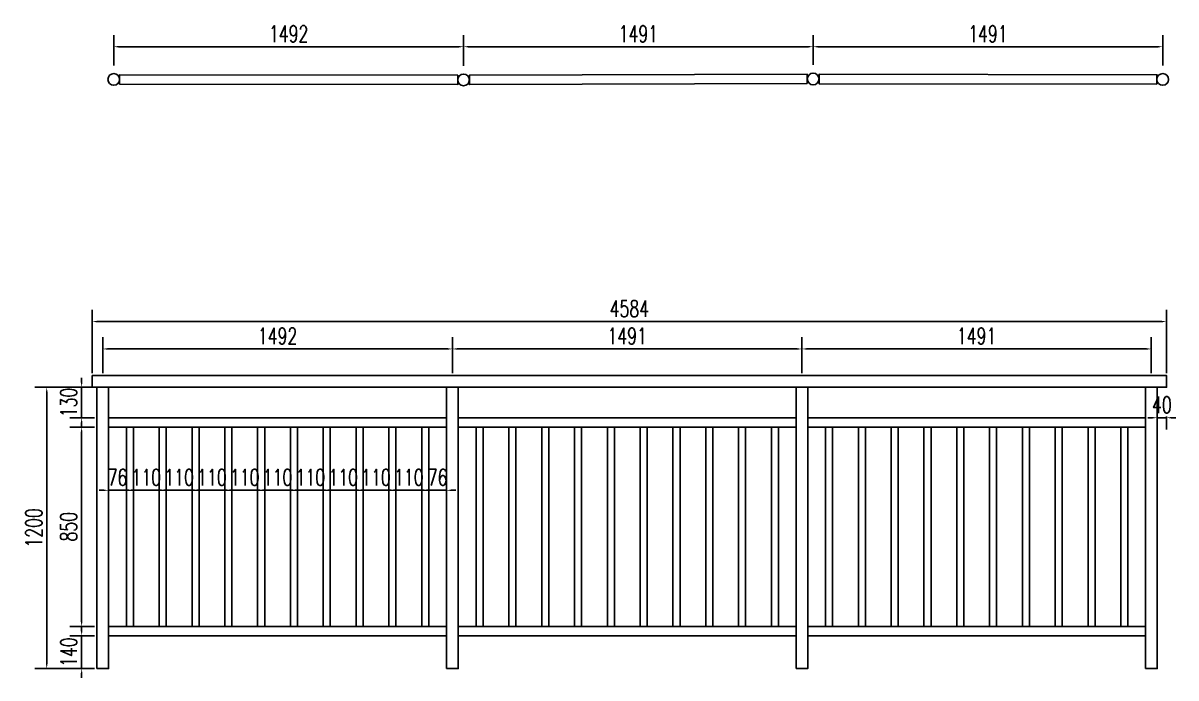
# Model space of a CAD drawing. Header units: millimetres. Extents: x -2430464 to 225692, y -180 to 1805330.
# Drawn here: x -1423792 to -1418873, y 608733 to 611527 of the extents above; entities that cross this region are included whole.
import ezdxf

# ---------------------------------------------------------------- set-up
doc = ezdxf.new("R2010")
doc.units = ezdxf.units.MM
doc.header["$LTSCALE"] = 1000
doc.layers.get('0').update_dxf_attribs({"linetype": 'CONTINUOUS'})
doc.layers.get('DEFPOINTS').update_dxf_attribs({"linetype": 'CONTINUOUS'})
for name, color, linetype in [('W-PLASTIC_RAILINGS塑木栏杆', 6, 'CONTINUOUS'), ('W-WOOD_FLOOR木地板', 30, 'CONTINUOUS'), ('景-通用-文字', 7, 'CONTINUOUS')]:
    doc.layers.add(name, color=color, linetype=linetype)
doc.styles.add('STANDARD_T3', font='simplex.shx', dxfattribs={"width": 0.7, "bigfont": 'gbcbig.shx'})
doc.dimstyles.new('W&&20', dxfattribs={"dimtxt": 70, "dimasz": 20, "dimexe": 50, "dimexo": 60, "dimgap": 20, "dimtad": 1, "dimdec": 0, "dimzin": 0, "dimdsep": 46, "dimtxsty": 'STANDARD_T3', "dimcen": 0.09, "dimclrd": 1, "dimclre": 1, "dimclrt": 7, "dimazin": 2, "dimtfac": 1, "dimtdec": 0, "dimtix": 1, "dimtmove": 2, "dimatfit": 3, "dimfxl": 0, "dimtolj": 1, "dimtzin": 0, "dimarcsym": 0})

# ---------------------------------------------------------------- blocks, each defined once
blk = doc.blocks.new('*D1628')
at = {"layer": 'DEFPOINTS', "color": 0, "transparency": 16777216}
for p in [(-1423496.8, 609973.4), (-1423690.8, 608773.4), (-1423476.8, 608773.4)]:
    blk.add_point(p, dxfattribs=at)
at = {"layer": 'W-WOOD_FLOOR木地板', "color": 1, "lineweight": -2, "transparency": 16777216}
for p, q in [((-1423556.8, 609973.4), (-1423740.8, 609973.4)), ((-1423690.8, 609953.4), (-1423690.8, 608793.4)), ((-1423536.8, 608773.4), (-1423740.8, 608773.4))]:
    blk.add_line(p, q, dxfattribs=at)
at = {"layer": 'W-WOOD_FLOOR木地板', "color": 1, "transparency": 16777216}
for points in [[(-1423694.1, 609953.4), (-1423687.4, 609953.4), (-1423690.8, 609973.4)], [(-1423694.1, 608793.4), (-1423687.4, 608793.4), (-1423690.8, 608773.4)]]:
    blk.add_solid(points, dxfattribs=at)
at = {"layer": 'W-WOOD_FLOOR木地板', "color": 7, "transparency": 16777216, "insert": (-1423745.8, 609373.4), "char_height": 70, "attachment_point": 5, "rotation": 90, "style": 'STANDARD_T3'}
blk.add_mtext('\\A1;1200', dxfattribs=at)
blk = doc.blocks.new('*D1615')
at = {"layer": 'DEFPOINTS', "color": 0, "transparency": 16777216}
for p in [(-1423426.8, 609803.4), (-1423541.8, 608953.4), (-1423426.8, 608953.4)]:
    blk.add_point(p, dxfattribs=at)
at = {"layer": 'W-WOOD_FLOOR木地板', "color": 1, "lineweight": -2, "transparency": 16777216}
for p, q in [((-1423486.8, 609803.4), (-1423591.8, 609803.4)), ((-1423541.8, 609783.4), (-1423541.8, 608973.4)), ((-1423486.8, 608953.4), (-1423591.8, 608953.4))]:
    blk.add_line(p, q, dxfattribs=at)
at = {"layer": 'W-WOOD_FLOOR木地板', "color": 1, "transparency": 16777216}
for points in [[(-1423545.1, 609783.4), (-1423538.4, 609783.4), (-1423541.8, 609803.4)], [(-1423545.1, 608973.4), (-1423538.4, 608973.4), (-1423541.8, 608953.4)]]:
    blk.add_solid(points, dxfattribs=at)
at = {"layer": 'W-WOOD_FLOOR木地板', "color": 7, "transparency": 16777216, "insert": (-1423596.8, 609378.4), "char_height": 70, "attachment_point": 5, "rotation": 90, "style": 'STANDARD_T3'}
blk.add_mtext('\\A1;850', dxfattribs=at)
blk = doc.blocks.new('*D1616')
at = {"layer": 'DEFPOINTS', "color": 0, "transparency": 16777216}
for p in [(-1423541.8, 609973.4), (-1423426.8, 609973.4), (-1423426.8, 609843.4)]:
    blk.add_point(p, dxfattribs=at)
at = {"layer": 'W-WOOD_FLOOR木地板', "color": 1, "lineweight": -2, "transparency": 16777216}
for p, q in [((-1423541.8, 609993.4), (-1423541.8, 610013.4)), ((-1423486.8, 609973.4), (-1423591.8, 609973.4)), ((-1423541.8, 609843.4), (-1423541.8, 609973.4)), ((-1423486.8, 609843.4), (-1423591.8, 609843.4)), ((-1423541.8, 609823.4), (-1423541.8, 609803.4))]:
    blk.add_line(p, q, dxfattribs=at)
at = {"layer": 'W-WOOD_FLOOR木地板', "color": 1, "transparency": 16777216}
for points in [[(-1423545.1, 609993.4), (-1423538.4, 609993.4), (-1423541.8, 609973.4)], [(-1423545.1, 609823.4), (-1423538.4, 609823.4), (-1423541.8, 609843.4)]]:
    blk.add_solid(points, dxfattribs=at)
at = {"layer": 'W-WOOD_FLOOR木地板', "color": 7, "transparency": 16777216, "insert": (-1423596.8, 609908.4), "char_height": 70, "attachment_point": 5, "rotation": 90, "style": 'STANDARD_T3'}
blk.add_mtext('\\A1;130', dxfattribs=at)
blk = doc.blocks.new('*D1629')
at = {"layer": 'DEFPOINTS', "color": 0, "transparency": 16777216}
for p in [(-1423426.8, 608913.4), (-1423541.7, 608773.4), (-1423426.8, 608773.4)]:
    blk.add_point(p, dxfattribs=at)
at = {"layer": 'W-WOOD_FLOOR木地板', "color": 1, "lineweight": -2, "transparency": 16777216}
for p, q in [((-1423541.7, 608933.4), (-1423541.7, 608953.4)), ((-1423486.8, 608913.4), (-1423591.7, 608913.4)), ((-1423541.7, 608913.4), (-1423541.7, 608773.4)), ((-1423486.8, 608773.4), (-1423591.7, 608773.4)), ((-1423541.7, 608753.4), (-1423541.7, 608733.4))]:
    blk.add_line(p, q, dxfattribs=at)
at = {"layer": 'W-WOOD_FLOOR木地板', "color": 1, "transparency": 16777216}
for points in [[(-1423545, 608933.4), (-1423538.4, 608933.4), (-1423541.7, 608913.4)], [(-1423545, 608753.4), (-1423538.4, 608753.4), (-1423541.7, 608773.4)]]:
    blk.add_solid(points, dxfattribs=at)
at = {"layer": 'W-WOOD_FLOOR木地板', "color": 7, "transparency": 16777216, "insert": (-1423596.7, 608843.4), "char_height": 70, "attachment_point": 5, "rotation": 90, "style": 'STANDARD_T3'}
blk.add_mtext('\\A1;140', dxfattribs=at)
blk = doc.blocks.new('*D1630')
at = {"layer": 'DEFPOINTS', "color": 0, "transparency": 16777216}
for p in [(-1421959.8, 610136.9), (-1423451.8, 609973.4), (-1421959.8, 609973.4)]:
    blk.add_point(p, dxfattribs=at)
at = {"layer": 'W-WOOD_FLOOR木地板', "color": 1, "lineweight": -2, "transparency": 16777216}
for p, q in [((-1423451.8, 610033.4), (-1423451.8, 610186.9)), ((-1421959.8, 610033.4), (-1421959.8, 610186.9)), ((-1423431.8, 610136.9), (-1421979.8, 610136.9))]:
    blk.add_line(p, q, dxfattribs=at)
at = {"layer": 'W-WOOD_FLOOR木地板', "color": 1, "transparency": 16777216}
for points in [[(-1423431.8, 610140.2), (-1423431.8, 610133.6), (-1423451.8, 610136.9)], [(-1421979.8, 610140.2), (-1421979.8, 610133.6), (-1421959.8, 610136.9)]]:
    blk.add_solid(points, dxfattribs=at)
at = {"layer": 'W-WOOD_FLOOR木地板', "color": 7, "transparency": 16777216, "insert": (-1422705.8, 610191.9), "char_height": 70, "attachment_point": 5, "style": 'STANDARD_T3'}
blk.add_mtext('\\A1;1492', dxfattribs=at)
blk = doc.blocks.new('*D1631')
at = {"layer": 'DEFPOINTS', "color": 0, "transparency": 16777216}
for p in [(-1420468.8, 610136.9), (-1421959.8, 609973.4), (-1420468.8, 609973.4)]:
    blk.add_point(p, dxfattribs=at)
at = {"layer": 'W-WOOD_FLOOR木地板', "color": 1, "lineweight": -2, "transparency": 16777216}
for p, q in [((-1421959.8, 610033.4), (-1421959.8, 610186.9)), ((-1420468.8, 610033.4), (-1420468.8, 610186.9)), ((-1421939.8, 610136.9), (-1420488.8, 610136.9))]:
    blk.add_line(p, q, dxfattribs=at)
at = {"layer": 'W-WOOD_FLOOR木地板', "color": 1, "transparency": 16777216}
for points in [[(-1421939.8, 610140.2), (-1421939.8, 610133.6), (-1421959.8, 610136.9)], [(-1420488.8, 610140.2), (-1420488.8, 610133.6), (-1420468.8, 610136.9)]]:
    blk.add_solid(points, dxfattribs=at)
at = {"layer": 'W-WOOD_FLOOR木地板', "color": 7, "transparency": 16777216, "insert": (-1421214.3, 610191.9), "char_height": 70, "attachment_point": 5, "style": 'STANDARD_T3'}
blk.add_mtext('\\A1;1491', dxfattribs=at)
blk = doc.blocks.new('*D1632')
at = {"layer": 'DEFPOINTS', "color": 0, "transparency": 16777216}
for p in [(-1418977.8, 610136.9), (-1420468.8, 609973.4), (-1418977.8, 609973.4)]:
    blk.add_point(p, dxfattribs=at)
at = {"layer": 'W-WOOD_FLOOR木地板', "color": 1, "lineweight": -2, "transparency": 16777216}
for p, q in [((-1420468.8, 610033.4), (-1420468.8, 610186.9)), ((-1418977.8, 610033.4), (-1418977.8, 610186.9)), ((-1420448.8, 610136.9), (-1418997.8, 610136.9))]:
    blk.add_line(p, q, dxfattribs=at)
at = {"layer": 'W-WOOD_FLOOR木地板', "color": 1, "transparency": 16777216}
for points in [[(-1420448.8, 610140.2), (-1420448.8, 610133.6), (-1420468.8, 610136.9)], [(-1418997.8, 610140.2), (-1418997.8, 610133.6), (-1418977.8, 610136.9)]]:
    blk.add_solid(points, dxfattribs=at)
at = {"layer": 'W-WOOD_FLOOR木地板', "color": 7, "transparency": 16777216, "insert": (-1419723.3, 610191.9), "char_height": 70, "attachment_point": 5, "style": 'STANDARD_T3'}
blk.add_mtext('\\A1;1491', dxfattribs=at)
blk = doc.blocks.new('*U1611')
at = {"layer": 'W-PLASTIC_RAILINGS塑木栏杆'}
blk.add_lwpolyline([(-15, -420), (15, -420), (15, 430), (-15, 430)], close=True, dxfattribs=at)
blk = doc.blocks.new('*U1612')
at = {"layer": 'W-PLASTIC_RAILINGS塑木栏杆', "color": 0, "linetype": 'ByBlock', "lineweight": -2, "transparency": 16777216}
for p in [(0, 0), (140, 0), (280, 0), (420, 0), (560, 0), (700, 0), (840, 0), (980, 0), (1120, 0), (1260, 0)]:
    blk.add_blockref('*U1611', p, dxfattribs=at)
blk = doc.blocks.new('*D1617')
at = {"layer": 'DEFPOINTS', "color": 0, "transparency": 16777216}
for p in [(-1423426.8, 609610.9), (-1423350.8, 609610.9), (-1423350.8, 609533.9)]:
    blk.add_point(p, dxfattribs=at)
at = {"layer": 'W-WOOD_FLOOR木地板', "color": 1, "lineweight": -2, "transparency": 16777216}
for p, q in [((-1423446.8, 609533.9), (-1423466.8, 609533.9)), ((-1423426.8, 609550.9), (-1423426.8, 609483.9)), ((-1423426.8, 609533.9), (-1423350.8, 609533.9)), ((-1423350.8, 609550.9), (-1423350.8, 609483.9)), ((-1423330.8, 609533.9), (-1423310.8, 609533.9))]:
    blk.add_line(p, q, dxfattribs=at)
at = {"layer": 'W-WOOD_FLOOR木地板', "color": 1, "transparency": 16777216}
for points in [[(-1423446.8, 609537.2), (-1423446.8, 609530.6), (-1423426.8, 609533.9)], [(-1423330.8, 609537.2), (-1423330.8, 609530.6), (-1423350.8, 609533.9)]]:
    blk.add_solid(points, dxfattribs=at)
at = {"layer": 'W-WOOD_FLOOR木地板', "color": 7, "transparency": 16777216, "insert": (-1423388.8, 609588.9), "char_height": 70, "attachment_point": 5, "style": 'STANDARD_T3'}
blk.add_mtext('\\A1;76', dxfattribs=at)
blk = doc.blocks.new('*D1618')
at = {"layer": 'DEFPOINTS', "color": 0, "transparency": 16777216}
for p in [(-1422480.8, 609657.8), (-1422370.8, 609657.8), (-1422370.8, 609533.9)]:
    blk.add_point(p, dxfattribs=at)
at = {"layer": '景-通用-文字', "color": 1, "lineweight": -2, "transparency": 16777216}
for p, q in [((-1422500.8, 609533.9), (-1422520.8, 609533.9)), ((-1422480.8, 609538.9), (-1422480.8, 609483.9)), ((-1422480.8, 609533.9), (-1422370.8, 609533.9)), ((-1422370.8, 609538.9), (-1422370.8, 609483.9)), ((-1422350.8, 609533.9), (-1422330.8, 609533.9))]:
    blk.add_line(p, q, dxfattribs=at)
at = {"layer": '景-通用-文字', "color": 1, "transparency": 16777216}
for points in [[(-1422500.8, 609537.2), (-1422500.8, 609530.6), (-1422480.8, 609533.9)], [(-1422350.8, 609537.2), (-1422350.8, 609530.6), (-1422370.8, 609533.9)]]:
    blk.add_solid(points, dxfattribs=at)
at = {"layer": '景-通用-文字', "color": 7, "transparency": 16777216, "insert": (-1422425.8, 609588.9), "char_height": 70, "attachment_point": 5, "style": 'STANDARD_T3'}
blk.add_mtext('\\A1;110', dxfattribs=at)
blk = doc.blocks.new('*D1619')
at = {"layer": 'DEFPOINTS', "color": 0, "transparency": 16777216}
for p in [(-1422200.8, 609657.8), (-1422090.8, 609657.8), (-1422090.8, 609533.9)]:
    blk.add_point(p, dxfattribs=at)
at = {"layer": '景-通用-文字', "color": 1, "lineweight": -2, "transparency": 16777216}
for p, q in [((-1422220.8, 609533.9), (-1422240.8, 609533.9)), ((-1422200.8, 609538.9), (-1422200.8, 609483.9)), ((-1422200.8, 609533.9), (-1422090.8, 609533.9)), ((-1422090.8, 609538.9), (-1422090.8, 609483.9)), ((-1422070.8, 609533.9), (-1422050.8, 609533.9))]:
    blk.add_line(p, q, dxfattribs=at)
at = {"layer": '景-通用-文字', "color": 1, "transparency": 16777216}
for points in [[(-1422220.8, 609537.2), (-1422220.8, 609530.6), (-1422200.8, 609533.9)], [(-1422070.8, 609537.2), (-1422070.8, 609530.6), (-1422090.8, 609533.9)]]:
    blk.add_solid(points, dxfattribs=at)
at = {"layer": '景-通用-文字', "color": 7, "transparency": 16777216, "insert": (-1422145.8, 609588.9), "char_height": 70, "attachment_point": 5, "style": 'STANDARD_T3'}
blk.add_mtext('\\A1;110', dxfattribs=at)
blk = doc.blocks.new('*D1620')
at = {"layer": 'DEFPOINTS', "color": 0, "transparency": 16777216}
for p in [(-1422060.8, 609657.8), (-1421984.8, 609657.8), (-1421984.8, 609533.9)]:
    blk.add_point(p, dxfattribs=at)
at = {"layer": '景-通用-文字', "color": 1, "lineweight": -2, "transparency": 16777216}
for p, q in [((-1422080.8, 609533.9), (-1422100.8, 609533.9)), ((-1422060.8, 609538.9), (-1422060.8, 609483.9)), ((-1422060.8, 609533.9), (-1421984.8, 609533.9)), ((-1421984.8, 609538.9), (-1421984.8, 609483.9)), ((-1421964.8, 609533.9), (-1421944.8, 609533.9))]:
    blk.add_line(p, q, dxfattribs=at)
at = {"layer": '景-通用-文字', "color": 1, "transparency": 16777216}
for points in [[(-1422080.8, 609537.2), (-1422080.8, 609530.6), (-1422060.8, 609533.9)], [(-1421964.8, 609537.2), (-1421964.8, 609530.6), (-1421984.8, 609533.9)]]:
    blk.add_solid(points, dxfattribs=at)
at = {"layer": '景-通用-文字', "color": 7, "transparency": 16777216, "insert": (-1422022.8, 609588.9), "char_height": 70, "attachment_point": 5, "style": 'STANDARD_T3'}
blk.add_mtext('\\A1;76', dxfattribs=at)
blk = doc.blocks.new('*D1621')
at = {"layer": 'DEFPOINTS', "color": 0, "transparency": 16777216}
for p in [(-1422340.8, 609657.8), (-1422230.8, 609657.8), (-1422230.8, 609533.9)]:
    blk.add_point(p, dxfattribs=at)
at = {"layer": '景-通用-文字', "color": 1, "lineweight": -2, "transparency": 16777216}
for p, q in [((-1422360.8, 609533.9), (-1422380.8, 609533.9)), ((-1422340.8, 609538.9), (-1422340.8, 609483.9)), ((-1422340.8, 609533.9), (-1422230.8, 609533.9)), ((-1422230.8, 609538.9), (-1422230.8, 609483.9)), ((-1422210.8, 609533.9), (-1422190.8, 609533.9))]:
    blk.add_line(p, q, dxfattribs=at)
at = {"layer": '景-通用-文字', "color": 1, "transparency": 16777216}
for points in [[(-1422360.8, 609537.2), (-1422360.8, 609530.6), (-1422340.8, 609533.9)], [(-1422210.8, 609537.2), (-1422210.8, 609530.6), (-1422230.8, 609533.9)]]:
    blk.add_solid(points, dxfattribs=at)
at = {"layer": '景-通用-文字', "color": 7, "transparency": 16777216, "insert": (-1422285.8, 609588.9), "char_height": 70, "attachment_point": 5, "style": 'STANDARD_T3'}
blk.add_mtext('\\A1;110', dxfattribs=at)
blk = doc.blocks.new('*D1622')
at = {"layer": 'DEFPOINTS', "color": 0, "transparency": 16777216}
for p in [(-1422620.8, 609657.8), (-1422510.8, 609657.8), (-1422510.8, 609533.9)]:
    blk.add_point(p, dxfattribs=at)
at = {"layer": '景-通用-文字', "color": 1, "lineweight": -2, "transparency": 16777216}
for p, q in [((-1422640.8, 609533.9), (-1422660.8, 609533.9)), ((-1422620.8, 609538.9), (-1422620.8, 609483.9)), ((-1422620.8, 609533.9), (-1422510.8, 609533.9)), ((-1422510.8, 609538.9), (-1422510.8, 609483.9)), ((-1422490.8, 609533.9), (-1422470.8, 609533.9))]:
    blk.add_line(p, q, dxfattribs=at)
at = {"layer": '景-通用-文字', "color": 1, "transparency": 16777216}
for points in [[(-1422640.8, 609537.2), (-1422640.8, 609530.6), (-1422620.8, 609533.9)], [(-1422490.8, 609537.2), (-1422490.8, 609530.6), (-1422510.8, 609533.9)]]:
    blk.add_solid(points, dxfattribs=at)
at = {"layer": '景-通用-文字', "color": 7, "transparency": 16777216, "insert": (-1422565.8, 609588.9), "char_height": 70, "attachment_point": 5, "style": 'STANDARD_T3'}
blk.add_mtext('\\A1;110', dxfattribs=at)
blk = doc.blocks.new('*D1623')
at = {"layer": 'DEFPOINTS', "color": 0, "transparency": 16777216}
for p in [(-1422760.8, 609657.8), (-1422650.8, 609657.8), (-1422650.8, 609533.9)]:
    blk.add_point(p, dxfattribs=at)
at = {"layer": '景-通用-文字', "color": 1, "lineweight": -2, "transparency": 16777216}
for p, q in [((-1422780.8, 609533.9), (-1422800.8, 609533.9)), ((-1422760.8, 609538.9), (-1422760.8, 609483.9)), ((-1422760.8, 609533.9), (-1422650.8, 609533.9)), ((-1422650.8, 609538.9), (-1422650.8, 609483.9)), ((-1422630.8, 609533.9), (-1422610.8, 609533.9))]:
    blk.add_line(p, q, dxfattribs=at)
at = {"layer": '景-通用-文字', "color": 1, "transparency": 16777216}
for points in [[(-1422780.8, 609537.2), (-1422780.8, 609530.6), (-1422760.8, 609533.9)], [(-1422630.8, 609537.2), (-1422630.8, 609530.6), (-1422650.8, 609533.9)]]:
    blk.add_solid(points, dxfattribs=at)
at = {"layer": '景-通用-文字', "color": 7, "transparency": 16777216, "insert": (-1422705.8, 609588.9), "char_height": 70, "attachment_point": 5, "style": 'STANDARD_T3'}
blk.add_mtext('\\A1;110', dxfattribs=at)
blk = doc.blocks.new('*D1624')
at = {"layer": 'DEFPOINTS', "color": 0, "transparency": 16777216}
for p in [(-1422900.8, 609657.8), (-1422790.8, 609657.8), (-1422790.8, 609533.9)]:
    blk.add_point(p, dxfattribs=at)
at = {"layer": '景-通用-文字', "color": 1, "lineweight": -2, "transparency": 16777216}
for p, q in [((-1422920.8, 609533.9), (-1422940.8, 609533.9)), ((-1422900.8, 609538.9), (-1422900.8, 609483.9)), ((-1422900.8, 609533.9), (-1422790.8, 609533.9)), ((-1422790.8, 609538.9), (-1422790.8, 609483.9)), ((-1422770.8, 609533.9), (-1422750.8, 609533.9))]:
    blk.add_line(p, q, dxfattribs=at)
at = {"layer": '景-通用-文字', "color": 1, "transparency": 16777216}
for points in [[(-1422920.8, 609537.2), (-1422920.8, 609530.6), (-1422900.8, 609533.9)], [(-1422770.8, 609537.2), (-1422770.8, 609530.6), (-1422790.8, 609533.9)]]:
    blk.add_solid(points, dxfattribs=at)
at = {"layer": '景-通用-文字', "color": 7, "transparency": 16777216, "insert": (-1422845.8, 609588.9), "char_height": 70, "attachment_point": 5, "style": 'STANDARD_T3'}
blk.add_mtext('\\A1;110', dxfattribs=at)
blk = doc.blocks.new('*D1625')
at = {"layer": 'DEFPOINTS', "color": 0, "transparency": 16777216}
for p in [(-1423040.8, 609657.8), (-1422930.8, 609657.8), (-1422930.8, 609533.9)]:
    blk.add_point(p, dxfattribs=at)
at = {"layer": '景-通用-文字', "color": 1, "lineweight": -2, "transparency": 16777216}
for p, q in [((-1423060.8, 609533.9), (-1423080.8, 609533.9)), ((-1423040.8, 609538.9), (-1423040.8, 609483.9)), ((-1423040.8, 609533.9), (-1422930.8, 609533.9)), ((-1422930.8, 609538.9), (-1422930.8, 609483.9)), ((-1422910.8, 609533.9), (-1422890.8, 609533.9))]:
    blk.add_line(p, q, dxfattribs=at)
at = {"layer": '景-通用-文字', "color": 1, "transparency": 16777216}
for points in [[(-1423060.8, 609537.2), (-1423060.8, 609530.6), (-1423040.8, 609533.9)], [(-1422910.8, 609537.2), (-1422910.8, 609530.6), (-1422930.8, 609533.9)]]:
    blk.add_solid(points, dxfattribs=at)
at = {"layer": '景-通用-文字', "color": 7, "transparency": 16777216, "insert": (-1422985.8, 609588.9), "char_height": 70, "attachment_point": 5, "style": 'STANDARD_T3'}
blk.add_mtext('\\A1;110', dxfattribs=at)
blk = doc.blocks.new('*D1626')
at = {"layer": 'DEFPOINTS', "color": 0, "transparency": 16777216}
for p in [(-1423180.8, 609657.8), (-1423070.8, 609657.8), (-1423070.8, 609533.9)]:
    blk.add_point(p, dxfattribs=at)
at = {"layer": '景-通用-文字', "color": 1, "lineweight": -2, "transparency": 16777216}
for p, q in [((-1423200.8, 609533.9), (-1423220.8, 609533.9)), ((-1423180.8, 609538.9), (-1423180.8, 609483.9)), ((-1423180.8, 609533.9), (-1423070.8, 609533.9)), ((-1423070.8, 609538.9), (-1423070.8, 609483.9)), ((-1423050.8, 609533.9), (-1423030.8, 609533.9))]:
    blk.add_line(p, q, dxfattribs=at)
at = {"layer": '景-通用-文字', "color": 1, "transparency": 16777216}
for points in [[(-1423200.8, 609537.2), (-1423200.8, 609530.6), (-1423180.8, 609533.9)], [(-1423050.8, 609537.2), (-1423050.8, 609530.6), (-1423070.8, 609533.9)]]:
    blk.add_solid(points, dxfattribs=at)
at = {"layer": '景-通用-文字', "color": 7, "transparency": 16777216, "insert": (-1423125.8, 609588.9), "char_height": 70, "attachment_point": 5, "style": 'STANDARD_T3'}
blk.add_mtext('\\A1;110', dxfattribs=at)
blk = doc.blocks.new('*D1627')
at = {"layer": 'DEFPOINTS', "color": 0, "transparency": 16777216}
for p in [(-1423320.8, 609657.8), (-1423210.8, 609657.8), (-1423210.8, 609533.9)]:
    blk.add_point(p, dxfattribs=at)
at = {"layer": '景-通用-文字', "color": 1, "lineweight": -2, "transparency": 16777216}
for p, q in [((-1423340.8, 609533.9), (-1423360.8, 609533.9)), ((-1423320.8, 609538.9), (-1423320.8, 609483.9)), ((-1423320.8, 609533.9), (-1423210.8, 609533.9)), ((-1423210.8, 609538.9), (-1423210.8, 609483.9)), ((-1423190.8, 609533.9), (-1423170.8, 609533.9))]:
    blk.add_line(p, q, dxfattribs=at)
at = {"layer": '景-通用-文字', "color": 1, "transparency": 16777216}
for points in [[(-1423340.8, 609537.2), (-1423340.8, 609530.6), (-1423320.8, 609533.9)], [(-1423190.8, 609537.2), (-1423190.8, 609530.6), (-1423210.8, 609533.9)]]:
    blk.add_solid(points, dxfattribs=at)
at = {"layer": '景-通用-文字', "color": 7, "transparency": 16777216, "insert": (-1423265.8, 609588.9), "char_height": 70, "attachment_point": 5, "style": 'STANDARD_T3'}
blk.add_mtext('\\A1;110', dxfattribs=at)
blk = doc.blocks.new('*U1613')
at = {"layer": 'W-PLASTIC_RAILINGS塑木栏杆'}
blk.add_lwpolyline([(-15, -420), (15, -420), (15, 430), (-15, 430)], close=True, dxfattribs=at)
blk = doc.blocks.new('*U1614')
at = {"layer": 'W-PLASTIC_RAILINGS塑木栏杆', "color": 0, "linetype": 'ByBlock', "lineweight": -2, "transparency": 16777216}
for p in [(0, 0), (140, 0), (280, 0), (420, 0), (560, 0), (700, 0), (840, 0), (980, 0), (1120, 0), (1260, 0)]:
    blk.add_blockref('*U1613', p, dxfattribs=at)
blk = doc.blocks.new('*U1609')
at = {"layer": 'W-PLASTIC_RAILINGS塑木栏杆'}
blk.add_lwpolyline([(-15, -420), (15, -420), (15, 430), (-15, 430)], close=True, dxfattribs=at)
blk = doc.blocks.new('*U1610')
at = {"layer": 'W-PLASTIC_RAILINGS塑木栏杆', "color": 0, "linetype": 'ByBlock', "lineweight": -2, "transparency": 16777216}
for p in [(0, 0), (140, 0), (280, 0), (420, 0), (560, 0), (700, 0), (840, 0), (980, 0), (1120, 0), (1260, 0)]:
    blk.add_blockref('*U1609', p, dxfattribs=at)
blk = doc.blocks.new('*D2175')
at = {"color": 1, "lineweight": -2, "transparency": 16777216}
for p, q in [((-1418972.8, 609843.4), (-1418992.8, 609843.4)), ((-1418952.8, 609848.4), (-1418952.8, 609793.4)), ((-1418952.8, 609843.4), (-1418912.8, 609843.4)), ((-1418912.8, 609848.4), (-1418912.8, 609793.4)), ((-1418892.8, 609843.4), (-1418872.8, 609843.4))]:
    blk.add_line(p, q, dxfattribs=at)
at = {"color": 1, "transparency": 16777216}
for points in [[(-1418972.8, 609846.7), (-1418972.8, 609840.1), (-1418952.8, 609843.4)], [(-1418892.8, 609846.7), (-1418892.8, 609840.1), (-1418912.8, 609843.4)]]:
    blk.add_solid(points, dxfattribs=at)
at = {"layer": 'DEFPOINTS', "color": 0, "transparency": 16777216}
for p in [(-1418952.8, 609973.4), (-1418912.8, 609973.4), (-1418912.8, 609843.4)]:
    blk.add_point(p, dxfattribs=at)
at = {"color": 7, "transparency": 16777216, "insert": (-1418932.8, 609898.4), "char_height": 70, "attachment_point": 5, "style": 'STANDARD_T3'}
blk.add_mtext('\\A1;40', dxfattribs=at)
blk = doc.blocks.new('*D2176')
at = {"layer": 'DEFPOINTS', "color": 0, "transparency": 16777216}
for p in [(-1418912.8, 610253.7), (-1423496.8, 609973.4), (-1418912.8, 609973.4)]:
    blk.add_point(p, dxfattribs=at)
at = {"layer": 'W-WOOD_FLOOR木地板', "color": 1, "lineweight": -2, "transparency": 16777216}
for p, q in [((-1423496.8, 610033.4), (-1423496.8, 610303.7)), ((-1418912.8, 610033.4), (-1418912.8, 610303.7)), ((-1423476.8, 610253.7), (-1418932.8, 610253.7))]:
    blk.add_line(p, q, dxfattribs=at)
at = {"layer": 'W-WOOD_FLOOR木地板', "color": 1, "transparency": 16777216}
for points in [[(-1423476.8, 610257), (-1423476.8, 610250.3), (-1423496.8, 610253.7)], [(-1418932.8, 610257), (-1418932.8, 610250.3), (-1418912.8, 610253.7)]]:
    blk.add_solid(points, dxfattribs=at)
at = {"layer": 'W-WOOD_FLOOR木地板', "color": 7, "transparency": 16777216, "insert": (-1421204.8, 610308.7), "char_height": 70, "attachment_point": 5, "style": 'STANDARD_T3'}
blk.add_mtext('\\A1;4584', dxfattribs=at)
blk = doc.blocks.new('*D2314')
at = {"color": 1, "lineweight": -2, "transparency": 16777216}
for p, q in [((-1423404.6, 611346.7), (-1423404.6, 611476.2)), ((-1421912.1, 611344.8), (-1421912.1, 611476.2)), ((-1423384.6, 611426.2), (-1421932.1, 611426.2))]:
    blk.add_line(p, q, dxfattribs=at)
at = {"color": 1, "transparency": 16777216}
for points in [[(-1423384.6, 611429.6), (-1423384.6, 611422.9), (-1423404.6, 611426.2)], [(-1421932.1, 611429.6), (-1421932.1, 611422.9), (-1421912.1, 611426.2)]]:
    blk.add_solid(points, dxfattribs=at)
at = {"layer": 'DEFPOINTS', "color": 0, "transparency": 16777216}
for p in [(-1421912.1, 611426.2), (-1423404.6, 611286.7), (-1421912.1, 611284.8)]:
    blk.add_point(p, dxfattribs=at)
at = {"color": 7, "transparency": 16777216, "insert": (-1422658.4, 611481.2), "char_height": 70, "attachment_point": 5, "style": 'STANDARD_T3'}
blk.add_mtext('\\A1;1492', dxfattribs=at)
blk = doc.blocks.new('*D2315')
at = {"color": 1, "lineweight": -2, "transparency": 16777216}
for p, q in [((-1421912.1, 611344.8), (-1421912.1, 611476.2)), ((-1420420.7, 611348.6), (-1420420.7, 611476.2)), ((-1421892.1, 611426.2), (-1420440.7, 611426.2))]:
    blk.add_line(p, q, dxfattribs=at)
at = {"color": 1, "transparency": 16777216}
for points in [[(-1421892.1, 611429.6), (-1421892.1, 611422.9), (-1421912.1, 611426.2)], [(-1420440.7, 611429.6), (-1420440.7, 611422.9), (-1420420.7, 611426.2)]]:
    blk.add_solid(points, dxfattribs=at)
at = {"layer": 'DEFPOINTS', "color": 0, "transparency": 16777216}
for p in [(-1420420.7, 611426.2), (-1421912.1, 611284.8), (-1420420.7, 611288.6)]:
    blk.add_point(p, dxfattribs=at)
at = {"color": 7, "transparency": 16777216, "insert": (-1421166.4, 611481.2), "char_height": 70, "attachment_point": 5, "style": 'STANDARD_T3'}
blk.add_mtext('\\A1;1491', dxfattribs=at)
blk = doc.blocks.new('*D2316')
at = {"color": 1, "lineweight": -2, "transparency": 16777216}
for p, q in [((-1420420.7, 611348.6), (-1420420.7, 611476.2)), ((-1418929.2, 611346.7), (-1418929.2, 611476.2)), ((-1420400.7, 611426.2), (-1418949.2, 611426.2))]:
    blk.add_line(p, q, dxfattribs=at)
at = {"color": 1, "transparency": 16777216}
for points in [[(-1420400.7, 611429.6), (-1420400.7, 611422.9), (-1420420.7, 611426.2)], [(-1418949.2, 611429.6), (-1418949.2, 611422.9), (-1418929.2, 611426.2)]]:
    blk.add_solid(points, dxfattribs=at)
at = {"layer": 'DEFPOINTS', "color": 0, "transparency": 16777216}
for p in [(-1418929.2, 611426.2), (-1420420.7, 611288.6), (-1418929.2, 611286.7)]:
    blk.add_point(p, dxfattribs=at)
at = {"color": 7, "transparency": 16777216, "insert": (-1419674.9, 611481.2), "char_height": 70, "attachment_point": 5, "style": 'STANDARD_T3'}
blk.add_mtext('\\A1;1491', dxfattribs=at)

msp = doc.modelspace()

# ---------------------------------------------------------------- linework, layer by layer
at = {"layer": 'W-PLASTIC_RAILINGS塑木栏杆'}
for points in [[(-1423379.64, 611266.65), (-1421937.14, 611264.81), (-1421937.09, 611304.81), (-1423379.59, 611306.65)], [(-1420445.69, 611268.61), (-1421887.14, 611264.75), (-1421887.09, 611304.75), (-1420445.64, 611308.61)], [(-1418954.19, 611266.71), (-1420395.69, 611268.54), (-1420395.64, 611308.54), (-1418954.14, 611306.71)], [(-1423496.77, 609973.41), (-1418912.77, 609973.41), (-1418912.77, 610023.41), (-1423496.77, 610023.41)], [(-1423476.77, 608773.41), (-1423426.77, 608773.41), (-1423426.77, 609973.41), (-1423476.77, 609973.41)], [(-1421984.77, 608773.41), (-1421934.77, 608773.41), (-1421934.77, 609973.41), (-1421984.77, 609973.41)], [(-1420493.77, 608773.41), (-1420443.77, 608773.41), (-1420443.77, 609973.41), (-1420493.77, 609973.41)], [(-1419002.77, 608773.41), (-1418952.77, 608773.41), (-1418952.77, 609973.41), (-1419002.77, 609973.41)], [(-1423426.77, 609803.41), (-1421984.77, 609803.41), (-1421984.77, 609843.41), (-1423426.77, 609843.41)], [(-1420493.77, 609803.41), (-1421934.77, 609803.41), (-1421934.77, 609843.41), (-1420493.77, 609843.41)], [(-1419002.77, 609803.41), (-1420443.77, 609803.41), (-1420443.77, 609843.41), (-1419002.77, 609843.41)], [(-1423426.77, 608953.41), (-1421984.77, 608953.41), (-1421984.77, 608913.41), (-1423426.77, 608913.41)], [(-1420493.77, 608953.41), (-1421934.77, 608953.41), (-1421934.77, 608913.41), (-1420493.77, 608913.41)], [(-1419002.77, 608953.41), (-1420443.77, 608953.41), (-1420443.77, 608913.41), (-1419002.77, 608913.41)]]:
    msp.add_lwpolyline(points, close=True, dxfattribs=at)
for centre in [(-1423404.62, 611286.68), (-1421912.12, 611284.78), (-1420420.67, 611288.57), (-1418929.17, 611286.68)]:
    msp.add_circle(centre, 25, dxfattribs=at)

# ---------------------------------------------------------------- block references
for name, p in [('*U1612', (-1423335.77, 609373.41)), ('*U1614', (-1421843.77, 609373.41)), ('*U1610', (-1420352.77, 609373.41))]:
    msp.add_blockref(name, p, dxfattribs=at)

# ---------------------------------------------------------------- dimensions: what is measured, and where the dimension line sits
for base, p1, p2, picture, middle in [((-1421912.1184, 611426.2222), (-1423404.6172, 611286.678), (-1421912.1184, 611284.7813), '*D2314', (-1422658.3678, 611481.2222)), ((-1420420.67, 611426.22), (-1421912.12, 611284.78), (-1420420.67, 611288.57), '*D2315', (-1421166.39, 611481.22)), ((-1418929.1695, 611426.2222), (-1420420.6683, 611288.5747), (-1418929.1695, 611286.678), '*D2316', (-1419674.9189, 611481.2222))]:
    dim = msp.add_linear_dim(base=base, p1=p1, p2=p2, dimstyle='W&&20')
    dim.commit()
    dim.dimension.update_dxf_attribs({"geometry": picture, "text_midpoint": middle})
at = {"color": 1}
dim = msp.add_linear_dim(base=(-1418912.77, 609843.41), p1=(-1418952.77, 609973.41), p2=(-1418912.77, 609973.41), dimstyle='W&&20', override={"dimfxl": 5, "dimfxlon": 1, "dimarcsym": 2}, dxfattribs=at)
dim.commit()
dim.dimension.update_dxf_attribs({"geometry": '*D2175', "text_midpoint": (-1418932.77, 609898.41)})
at = {"layer": 'W-WOOD_FLOOR木地板'}
for base, p1, p2, picture, middle in [((-1418912.77, 610253.68), (-1423496.77, 609973.41), (-1418912.77, 609973.41), '*D2176', (-1421204.77, 610308.68)), ((-1421959.77, 610136.91), (-1423451.77, 609973.41), (-1421959.77, 609973.41), '*D1630', (-1422705.77, 610191.91)), ((-1420468.77, 610136.91), (-1421959.77, 609973.41), (-1420468.77, 609973.41), '*D1631', (-1421214.27, 610191.91)), ((-1418977.77, 610136.91), (-1420468.77, 609973.41), (-1418977.77, 609973.41), '*D1632', (-1419723.27, 610191.91)), ((-1423350.77, 609533.91), (-1423426.77, 609610.91), (-1423350.77, 609610.91), '*D1617', (-1423388.77, 609588.91))]:
    dim = msp.add_linear_dim(base=base, p1=p1, p2=p2, dimstyle='W&&20', dxfattribs=at)
    dim.commit()
    dim.dimension.update_dxf_attribs({"geometry": picture, "text_midpoint": middle})
for base, p1, p2, picture, middle in [((-1423541.77, 609973.41), (-1423426.77, 609843.41), (-1423426.77, 609973.41), '*D1616', (-1423596.77, 609908.41)), ((-1423690.77, 608773.41), (-1423496.77, 609973.41), (-1423476.77, 608773.41), '*D1628', (-1423745.77, 609373.41)), ((-1423541.77, 608953.41), (-1423426.77, 609803.41), (-1423426.77, 608953.41), '*D1615', (-1423596.77, 609378.41)), ((-1423541.71, 608773.41), (-1423426.77, 608913.41), (-1423426.77, 608773.41), '*D1629', (-1423596.71, 608843.41))]:
    dim = msp.add_linear_dim(base=base, p1=p1, p2=p2, angle=90, dimstyle='W&&20', dxfattribs=at)
    dim.commit()
    dim.dimension.update_dxf_attribs({"geometry": picture, "text_midpoint": middle})
at = {"layer": '景-通用-文字', "color": 3}
for base, p1, p2, picture, middle in [((-1423210.77, 609533.91), (-1423320.77, 609657.83), (-1423210.77, 609657.83), '*D1627', (-1423265.77, 609588.91)), ((-1423070.77, 609533.91), (-1423180.77, 609657.83), (-1423070.77, 609657.83), '*D1626', (-1423125.77, 609588.91)), ((-1422930.77, 609533.91), (-1423040.77, 609657.83), (-1422930.77, 609657.83), '*D1625', (-1422985.77, 609588.91)), ((-1422790.77, 609533.91), (-1422900.77, 609657.83), (-1422790.77, 609657.83), '*D1624', (-1422845.77, 609588.91)), ((-1422650.77, 609533.91), (-1422760.77, 609657.83), (-1422650.77, 609657.83), '*D1623', (-1422705.77, 609588.91)), ((-1422510.77, 609533.91), (-1422620.77, 609657.83), (-1422510.77, 609657.83), '*D1622', (-1422565.77, 609588.91)), ((-1422370.77, 609533.91), (-1422480.77, 609657.83), (-1422370.77, 609657.83), '*D1618', (-1422425.77, 609588.91)), ((-1422230.77, 609533.91), (-1422340.77, 609657.83), (-1422230.77, 609657.83), '*D1621', (-1422285.77, 609588.91)), ((-1422090.77, 609533.91), (-1422200.77, 609657.83), (-1422090.77, 609657.83), '*D1619', (-1422145.77, 609588.91)), ((-1421984.77, 609533.91), (-1422060.77, 609657.83), (-1421984.77, 609657.83), '*D1620', (-1422022.77, 609588.91))]:
    dim = msp.add_linear_dim(base=base, p1=p1, p2=p2, dimstyle='W&&20', override={"dimfxl": 5, "dimfxlon": 1, "dimarcsym": 2}, dxfattribs=at)
    dim.commit()
    dim.dimension.update_dxf_attribs({"geometry": picture, "text_midpoint": middle})

doc.saveas('drawing.dxf')
